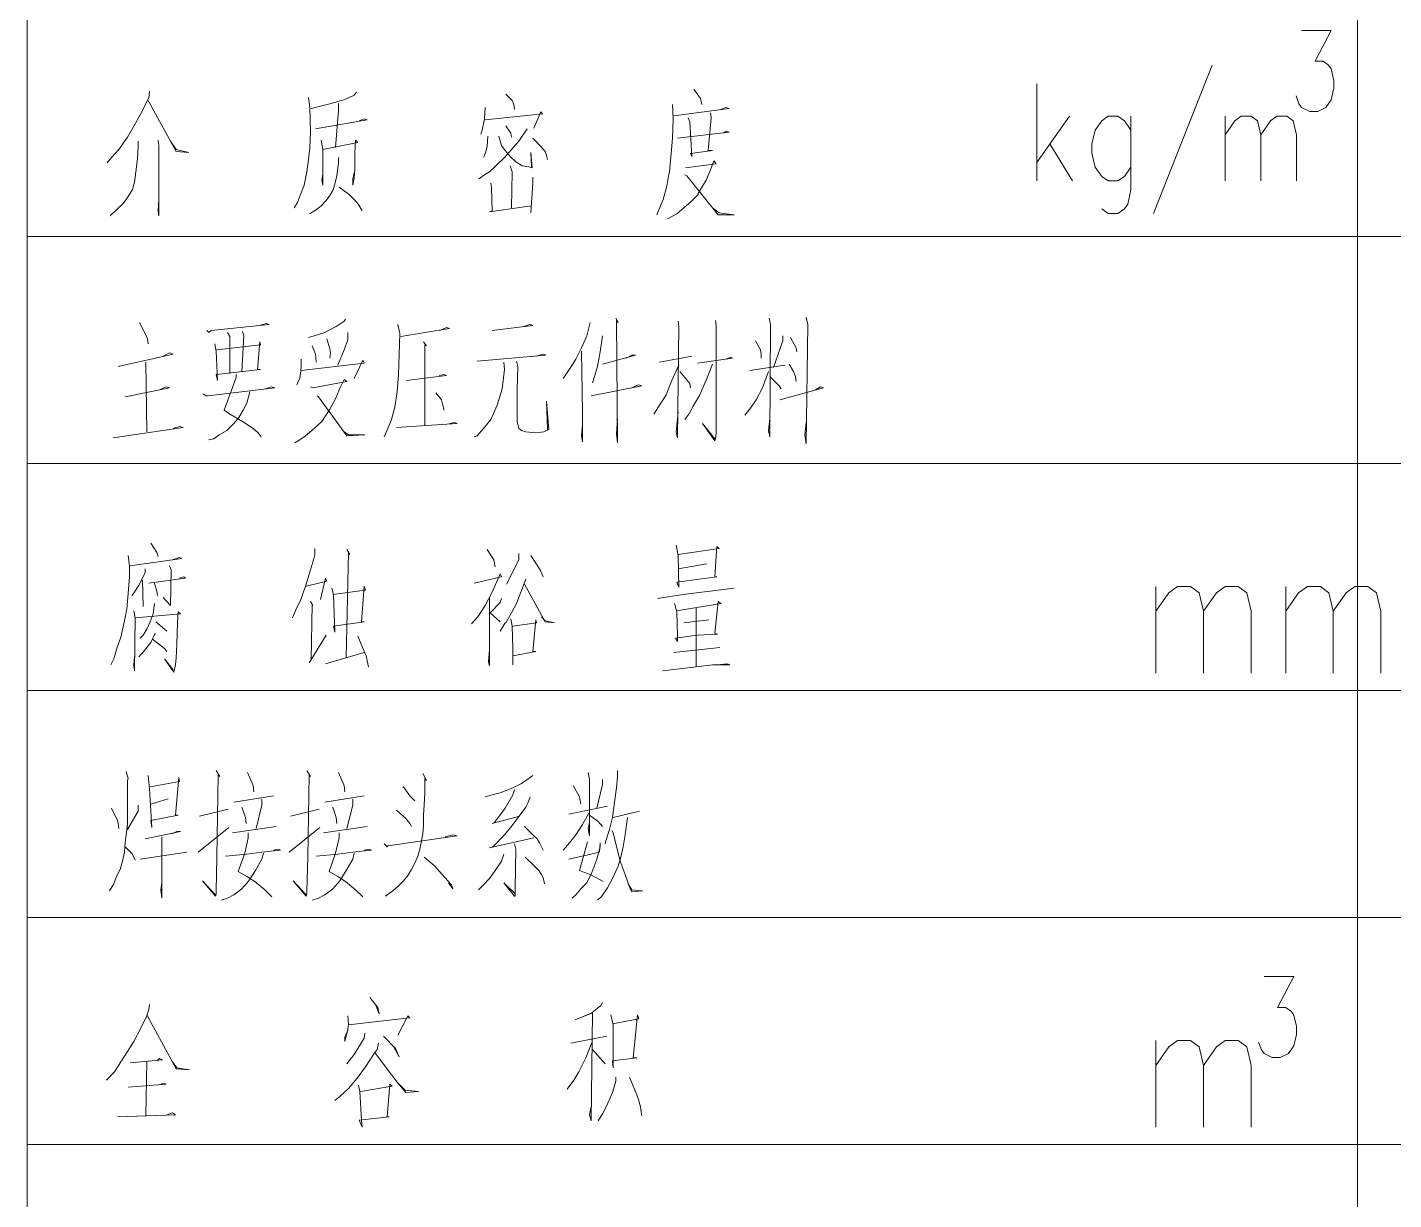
# Model space of a CAD drawing. Header units: millimetres. Extents: x 0 to 829, y 0 to 586.
# Drawn here: x 622.07 to 663.59, y 476.5 to 512.13 of the extents above; entities that cross this region are included whole.
import ezdxf

# ---------------------------------------------------------------- set-up
doc = ezdxf.new("R2010")
doc.units = ezdxf.units.MM

msp = doc.modelspace()

# ---------------------------------------------------------------- linework, layer by layer
at = {"color": 0, "lineweight": 0}
for points in [[(622.070694, 575.772139), (622.070694, 372.674444)], [(662.491972, 560.983694), (662.491972, 436.760056)], [(660.788056, 512.039306), (661.691167, 512.039306), (661.197278, 511.100917), (661.444222, 511.100917), (661.610028, 510.9845), (661.691167, 510.868083), (661.772306, 510.515306), (661.772306, 510.278944), (661.691167, 509.926167), (661.525361, 509.693333), (661.278417, 509.576917), (661.035, 509.576917), (660.788056, 509.693333), (660.703389, 509.80975), (660.62225, 510.046111)], [(658.068139, 510.980972), (656.293667, 506.472472)], [(642.327194, 510.250722), (642.521222, 509.972028), (642.567083, 509.785056)], [(652.744722, 507.46025), (652.744722, 510.416528)], [(625.785444, 510.187222), (625.764278, 510.00025), (625.566722, 509.598083), (625.351528, 509.195917), (625.111639, 508.790222), (624.850583, 508.419806), (624.631861, 508.169333), (624.501333, 508.014111)], [(625.743111, 509.908528), (626.589778, 508.356306), (626.981361, 508.324556), (626.589778, 508.419806), (626.416917, 508.66675)], [(630.611444, 510.00025), (630.653778, 509.689806), (630.674944, 508.945444), (630.653778, 508.479778), (630.611444, 508.109361), (630.565583, 507.735417), (630.480917, 507.329722), (630.371556, 507.051028), (630.283361, 506.804083), (630.177528, 506.648861)], [(632.068417, 510.159), (632.001389, 510.06375), (631.719167, 509.940278), (631.306417, 509.816806), (630.696111, 509.661583)], [(636.608667, 510.0955), (636.806222, 509.908528), (636.848556, 509.785056), (636.869722, 509.629833)], [(631.525139, 509.816806), (631.525139, 509.598083), (631.436944, 508.479778)], [(635.980722, 509.689806), (635.959556, 509.351139), (635.892528, 509.008944), (635.850194, 508.885472)], [(635.980722, 509.319389), (637.719917, 509.506361), (637.674056, 509.566333), (637.458861, 509.068917)], [(641.674556, 509.785056), (641.695722, 509.351139), (641.674556, 508.758472), (641.632222, 508.292806), (641.586361, 507.735417), (641.565194, 507.671917), (641.501694, 507.3015), (641.392333, 506.895806), (641.261806, 506.585361), (641.194778, 506.430139)], [(641.716889, 509.442861), (643.392583, 509.661583), (643.283222, 509.689806), (643.131528, 509.629833)], [(642.154333, 509.379361), (642.196667, 509.255889), (642.260167, 508.201083), (642.217833, 508.292806), (642.891639, 508.388056), (642.761111, 508.388056), (642.849306, 509.379361), (642.828139, 509.534583)], [(653.7325, 509.432278), (652.744722, 508.024694)], [(655.60575, 509.008944), (655.408194, 509.291167), (655.210639, 509.432278), (654.914306, 509.432278), (654.71675, 509.291167), (654.519194, 509.008944), (654.420417, 508.585611), (654.420417, 508.303389), (654.519194, 507.883583), (654.71675, 507.601361), (654.914306, 507.46025), (655.210639, 507.46025), (655.408194, 507.601361), (655.60575, 507.883583)], [(655.60575, 509.432278), (655.60575, 507.178028), (655.506972, 506.754694), (655.408194, 506.613583), (655.210639, 506.472472), (654.914306, 506.472472), (654.71675, 506.613583)], [(658.46325, 507.46025), (658.46325, 509.432278)], [(658.46325, 508.867833), (658.759583, 509.291167), (658.957139, 509.432278), (659.253472, 509.432278), (659.4475, 509.291167), (659.546278, 508.867833), (659.546278, 507.46025)], [(659.546278, 508.867833), (659.842611, 509.291167), (660.040167, 509.432278), (660.3365, 509.432278), (660.534056, 509.291167), (660.632833, 508.867833), (660.632833, 507.46025)], [(630.826639, 509.040694), (632.392972, 509.319389), (632.304778, 509.351139), (632.153083, 509.287639)], [(637.261306, 509.040694), (637.00025, 508.66675), (636.785056, 508.419806), (636.566333, 508.169333), (636.305278, 507.922389), (636.11125, 507.735417), (635.959556, 507.643694), (635.783167, 507.516694)], [(636.608667, 509.132417), (636.760361, 508.913694), (636.785056, 508.790222)], [(625.436194, 508.66675), (625.436194, 508.511528), (625.415028, 508.137583), (625.372694, 507.735417), (625.326833, 507.424972), (625.263333, 507.20625), (625.132806, 506.991056), (624.981111, 506.772333), (624.783556, 506.585361), (624.589528, 506.398389)], [(626.0465, 508.6985), (626.067667, 508.543278), (626.067667, 506.398389), (626.0465, 506.553611), (626.067667, 506.895806)], [(631.003028, 508.6985), (631.045361, 508.419806), (631.045361, 507.329722), (631.024194, 507.488472), (631.045361, 507.671917)], [(631.045361, 508.419806), (632.11075, 508.635), (632.043722, 508.6985), (632.022556, 508.292806), (632.022556, 507.827139), (632.001389, 507.548444), (631.959056, 507.329722), (631.959056, 507.516694), (632.001389, 507.703667)], [(636.065389, 508.821972), (636.044222, 508.511528), (636.001889, 508.356306), (635.959556, 508.232833), (635.934861, 508.169333)], [(636.393472, 508.821972), (636.478139, 508.543278), (636.5875, 508.388056), (636.739194, 508.201083), (636.915583, 508.045861), (637.109611, 507.922389), (637.307167, 507.890639), (637.413, 507.858889), (637.370667, 508.324556), (637.391833, 507.890639)], [(637.434167, 508.758472), (637.674056, 508.511528), (637.804583, 508.356306), (637.850444, 508.232833), (637.871611, 508.109361)], [(641.82625, 508.758472), (643.392583, 508.945444), (643.304389, 508.977194), (643.216194, 508.913694)], [(653.139833, 508.585611), (653.82775, 507.46025)], [(631.525139, 508.169333), (631.525139, 508.014111), (631.479278, 507.611944), (631.415778, 507.361472), (631.34875, 507.1745), (631.264083, 507.019278), (631.154722, 506.864056), (631.003028, 506.708833), (630.851333, 506.585361), (630.741972, 506.525389), (630.653778, 506.461889)], [(636.739194, 507.922389), (636.806222, 507.735417), (636.785056, 506.648861)], [(642.066139, 507.858889), (643.001, 507.982361), (642.933972, 508.077611), (642.828139, 507.798917), (642.697611, 507.488472), (642.58825, 507.3015), (642.457722, 507.082778), (642.457722, 507.051028), (642.239, 506.835833), (642.023806, 506.648861), (641.805083, 506.461889), (641.522861, 506.306667)], [(636.153583, 507.393222), (636.17475, 507.26975), (636.195917, 506.553611), (636.11125, 506.525389), (637.391833, 506.708833)], [(637.434167, 507.580194), (637.434167, 507.393222), (637.370667, 506.493639)], [(642.044972, 507.643694), (642.108472, 507.611944), (643.0645, 506.430139), (643.544278, 506.430139), (643.523111, 506.430139), (643.089194, 506.493639), (642.891639, 506.648861)], [(631.546306, 507.26975), (631.849694, 507.051028), (632.001389, 506.895806), (632.131917, 506.740583), (632.241278, 506.553611)], [(696.012917, 505.773972), (622.070694, 505.773972)], [(631.740333, 503.255139), (631.698, 503.195167), (631.458111, 503.039944), (631.108861, 502.852972), (630.784306, 502.757722), (630.611444, 502.69775)], [(639.956528, 503.286889), (640.023556, 503.163417), (639.977694, 503.223389), (640.002389, 499.498056), (639.977694, 499.77675), (640.002389, 500.242417)], [(641.847417, 503.195167), (641.868583, 503.039944), (641.82625, 499.653278), (641.783917, 499.84025), (641.847417, 500.429389)], [(642.979833, 503.223389), (643.001, 503.068167), (643.001, 499.8085), (642.979833, 499.621528), (642.958667, 499.561556), (642.58825, 500.087194), (642.958667, 499.621528)], [(644.609667, 503.286889), (644.652, 503.099917), (644.630833, 499.685028), (644.5885, 499.872), (644.630833, 500.242417)], [(645.738556, 503.318639), (645.784417, 503.099917), (645.738556, 499.466306), (645.696222, 499.748528), (645.738556, 500.118944)], [(625.482056, 503.163417), (625.654917, 502.821222), (625.718417, 502.666), (625.743111, 502.510778)], [(627.524639, 502.912944), (627.588139, 502.852972), (627.655167, 502.912944), (629.415528, 503.099917), (629.327333, 503.131667), (629.112139, 503.068167)], [(628.156111, 502.852972), (628.219611, 502.7295), (628.219611, 501.611194)], [(628.611194, 502.884722), (628.653528, 502.757722), (628.590028, 501.671167)], [(631.807361, 502.852972), (631.807361, 502.63425), (631.698, 502.323806), (631.500444, 501.858139)], [(633.327833, 503.099917), (633.391333, 502.821222), (633.370167, 502.200333), (633.349, 501.579444), (633.306667, 501.050278), (633.239639, 500.584611), (633.133806, 500.214194), (633.024444, 499.931972), (632.915083, 499.685028)], [(633.416028, 502.7295), (634.894167, 502.976444), (634.805972, 503.008194), (634.608417, 502.912944)], [(636.195917, 502.912944), (637.434167, 503.068167), (637.328333, 503.099917), (637.151944, 503.039944)], [(639.173361, 503.163417), (639.067528, 502.757722), (638.912306, 502.387306), (638.739444, 502.045111), (638.566583, 501.766417), (638.436056, 501.579444), (638.347861, 501.455972)], [(627.764528, 502.510778), (627.806861, 502.292056), (627.849194, 501.392472), (627.806861, 501.579444), (629.154472, 501.734667), (629.066278, 501.734667), (629.133306, 502.574278), (629.154472, 502.479028), (627.828028, 502.323806)], [(630.720806, 502.447278), (630.826639, 502.200333), (630.851333, 501.953389)], [(631.175889, 502.666), (631.264083, 502.355556), (631.28525, 502.232083), (631.264083, 502.076861)], [(634.111, 502.574278), (634.195667, 502.447278), (634.153333, 502.479028), (634.153333, 500.027222)], [(639.543778, 502.757722), (639.480278, 502.263833), (639.392083, 501.826389), (639.303889, 501.515944), (639.240389, 501.328972)], [(644.196917, 502.6025), (644.348611, 502.323806), (644.369778, 502.200333), (644.369778, 502.076861)], [(645.022417, 502.757722), (645.022417, 502.6025), (644.740194, 501.794639)], [(645.262306, 502.69775), (645.435167, 502.387306), (645.456333, 502.263833)], [(624.829417, 501.826389), (626.501583, 502.200333), (626.392222, 502.232083), (626.198194, 502.136833)], [(625.676083, 501.953389), (625.69725, 499.84025)], [(630.392722, 502.045111), (630.392722, 501.794639), (630.371556, 501.611194), (630.350389, 501.455972), (630.304528, 501.360722), (630.262194, 501.269)], [(630.392722, 501.702917), (632.304778, 501.921639), (632.262444, 502.013361), (632.001389, 501.455972)], [(636.545167, 501.953389), (636.566333, 501.734667), (636.502833, 501.145528), (636.347611, 500.648111), (636.153583, 500.214194), (635.934861, 499.931972), (635.740833, 499.716778), (635.652639, 499.685028)], [(635.740833, 501.981611), (637.82575, 502.168583), (637.741083, 502.200333), (637.543528, 502.136833)], [(636.93675, 501.981611), (636.979083, 501.826389), (636.957917, 501.113778), (636.957917, 500.461139), (636.957917, 500.118944), (636.979083, 500.058972), (637.00025, 499.931972), (637.088444, 499.872), (637.218972, 499.84025), (637.522361, 499.8085), (637.76225, 499.84025), (637.913944, 499.90375), (637.850444, 500.771583), (637.871611, 499.90375)], [(638.912306, 502.292056), (638.937, 500.429389), (638.937, 499.90375), (638.937, 499.529806), (638.912306, 499.716778), (638.937, 500.058972)], [(639.543778, 501.889889), (640.545667, 502.168583), (640.436306, 502.168583), (640.263444, 502.076861)], [(641.282972, 501.953389), (642.260167, 502.136833)], [(642.436556, 501.921639), (643.501944, 502.076861), (643.434917, 502.108611), (643.304389, 502.045111)], [(628.413639, 501.579444), (628.413639, 501.484194), (628.04675, 500.492889), (628.198444, 500.397639), (628.611194, 500.150694), (628.93575, 499.931972), (629.087444, 499.8085), (629.175639, 499.685028)], [(633.588889, 501.392472), (634.805972, 501.547694), (634.738944, 501.579444), (634.58725, 501.547694)], [(641.868583, 501.858139), (641.653389, 501.392472), (641.480528, 500.958556), (641.304139, 500.679861), (641.110111, 500.369417)], [(641.893278, 501.671167), (642.196667, 501.30075), (642.217833, 501.17375)], [(642.891639, 501.889889), (642.718778, 501.455972), (642.500056, 500.958556), (642.306028, 500.616361), (642.1755, 500.369417), (642.044972, 500.214194)], [(644.5885, 501.671167), (644.412111, 501.17375), (644.218083, 500.803333), (644.045222, 500.552861), (643.868833, 500.337667)], [(644.020528, 501.702917), (645.085917, 501.858139)], [(645.216444, 501.889889), (645.346972, 501.671167), (645.414, 501.515944), (645.435167, 501.360722)], [(625.044611, 500.895056), (626.392222, 501.17375), (626.286389, 501.2055), (626.088833, 501.113778)], [(627.415278, 500.990306), (627.503472, 500.926806), (627.566972, 500.926806), (629.588389, 501.17375), (629.479028, 501.2055), (629.306167, 501.145528)], [(630.674944, 501.2055), (630.741972, 501.17375), (631.782667, 501.360722), (631.698, 501.424222), (631.588639, 501.2055), (631.436944, 500.835083), (631.264083, 500.524639), (631.024194, 500.150694), (630.784306, 499.931972), (630.52325, 499.716778), (630.350389, 499.593306), (630.198694, 499.498056)], [(639.198056, 500.926806), (640.739694, 501.23725), (640.630333, 501.269), (640.436306, 501.17375)], [(644.630833, 501.515944), (644.913056, 501.23725), (644.980083, 501.145528)], [(644.934222, 500.803333), (646.260667, 501.17375), (646.172472, 501.2055), (646.020778, 501.113778)], [(628.829917, 501.050278), (628.741722, 500.708083), (628.632361, 500.492889), (628.501833, 500.274167), (628.350139, 500.087194), (628.131417, 499.872), (627.895056, 499.748528), (627.739833, 499.621528), (627.588139, 499.593306)], [(630.8725, 500.926806), (630.914833, 500.895056), (631.782667, 499.716778), (632.329472, 499.748528), (631.828528, 499.748528), (631.698, 499.84025)], [(634.481417, 501.018528), (634.654278, 500.803333), (634.696611, 500.648111), (634.738944, 500.492889)], [(624.677722, 499.653278), (626.804972, 499.963722), (626.699139, 499.995472), (626.501583, 499.931972)], [(633.2855, 499.963722), (634.195667, 500.027222), (635.130528, 500.087194), (635.045861, 500.118944), (634.894167, 500.087194)], [(696.012917, 498.873639), (622.070694, 498.873639)], [(625.827778, 496.446528), (626.004167, 496.167833), (626.0465, 496.044361)], [(630.805472, 496.291306), (630.805472, 496.104333), (630.763139, 495.949111), (630.674944, 495.638667), (630.52325, 495.144778), (630.371556, 494.707333), (630.262194, 494.492139), (630.131667, 494.181694)], [(631.782667, 496.259556), (631.870861, 496.104333), (631.828528, 496.167833), (631.7615, 492.968139)], [(636.044222, 496.259556), (636.241778, 495.949111), (636.284111, 495.733917)], [(637.00025, 496.136083), (637.00025, 495.949111), (636.633361, 495.20475)], [(641.783917, 496.386556), (641.847417, 496.076111), (641.868583, 495.113028), (641.805083, 495.26825), (643.022167, 495.423472), (642.958667, 495.423472), (643.022167, 496.354806), (643.089194, 496.291306), (641.847417, 496.104333)], [(625.132806, 496.076111), (625.175139, 495.765667), (625.175139, 495.423472), (625.132806, 494.926056), (625.090472, 494.460389), (625.023444, 494.086444), (624.914083, 493.592556), (624.783556, 493.218611), (624.698889, 492.939917), (624.610694, 492.752944)], [(625.199833, 495.765667), (626.762639, 495.980861), (626.699139, 496.012611), (626.480417, 495.949111)], [(626.392222, 495.765667), (626.438083, 495.638667), (626.416917, 494.552111), (626.198194, 494.802583)], [(637.370667, 496.076111), (637.652889, 495.638667), (637.741083, 495.423472)], [(641.847417, 495.670417), (642.718778, 495.825639)], [(625.654917, 495.670417), (625.654917, 495.546944), (625.457361, 495.173), (625.326833, 494.957806), (625.242167, 494.862556)], [(625.566722, 495.328222), (625.587889, 494.523889)], [(625.764278, 495.2365), (626.872, 495.391722), (626.829667, 495.423472), (626.699139, 495.391722)], [(630.544417, 495.144778), (631.175889, 495.3), (631.133556, 495.391722), (630.981861, 494.739083)], [(635.652639, 495.2365), (636.478139, 495.423472), (636.435806, 495.515194), (636.195917, 494.957806), (635.980722, 494.552111), (635.762, 494.213444), (635.567972, 493.994722)], [(637.218972, 495.359972), (637.067278, 494.957806), (636.93675, 494.615611), (636.785056, 494.336917), (636.608667, 494.026472), (636.5875, 494.026472), (636.435806, 493.776)], [(625.937139, 495.2365), (626.004167, 494.989556), (626.025333, 494.862556)], [(631.327583, 495.081278), (631.369917, 494.894306), (631.415778, 493.747778), (631.369917, 493.931222), (632.304778, 494.058222), (632.220111, 494.058222), (632.304778, 495.144778), (632.350639, 495.017778), (632.329472, 495.017778), (631.34875, 494.894306)], [(637.176639, 495.20475), (637.804583, 494.058222), (638.086806, 494.026472), (637.804583, 494.086444), (637.695222, 494.213444)], [(641.219472, 494.770833), (641.999111, 494.894306), (643.544278, 495.081278)], [(656.364222, 492.502472), (656.364222, 495.134194)], [(656.364222, 494.382778), (656.755806, 494.943694), (657.020389, 495.134194), (657.4155, 495.134194), (657.676556, 494.943694), (657.810611, 494.382778), (657.810611, 492.502472)], [(657.810611, 494.382778), (658.202194, 494.943694), (658.466778, 495.134194), (658.861889, 495.134194), (659.122944, 494.943694), (659.253472, 494.382778), (659.253472, 492.502472)], [(660.308278, 492.502472), (660.308278, 495.134194)], [(660.308278, 494.382778), (660.699861, 494.943694), (660.964444, 495.134194), (661.359556, 495.134194), (661.620611, 494.943694), (661.751139, 494.382778), (661.751139, 492.502472)], [(661.751139, 494.382778), (662.14625, 494.943694), (662.410833, 495.134194), (662.805944, 495.134194), (663.067, 494.943694), (663.197528, 494.382778), (663.197528, 492.502472)], [(625.937139, 494.615611), (625.894806, 494.305167), (625.806611, 494.058222), (625.69725, 493.8395), (625.587889, 493.652528), (625.503222, 493.560806)], [(630.674944, 494.679111), (630.741972, 494.552111), (630.720806, 494.583861), (630.696111, 492.908167), (630.632611, 492.812917), (631.154722, 493.652528)], [(636.11125, 494.802583), (636.11125, 492.721194), (636.086556, 492.844667), (636.11125, 493.218611)], [(636.478139, 494.770833), (636.435806, 494.647361), (636.132417, 494.336917), (636.435806, 494.058222)], [(641.738056, 494.615611), (641.805083, 494.368667), (641.82625, 493.620778), (641.82625, 493.465556), (641.76275, 493.560806), (642.436556, 493.652528), (643.043333, 493.684278), (642.958667, 493.716028), (643.0645, 494.679111), (643.152694, 494.615611), (642.411861, 494.492139), (641.805083, 494.396889)], [(642.390694, 494.492139), (642.390694, 492.689444)], [(625.305667, 494.396889), (625.351528, 494.181694), (625.326833, 492.565972), (625.305667, 492.752944), (625.326833, 492.999889)], [(625.351528, 494.181694), (626.720306, 494.305167), (626.653278, 494.368667), (626.632111, 494.026472), (626.610944, 493.373833), (626.589778, 492.968139), (626.568611, 492.752944), (626.52275, 492.534222), (626.240528, 492.939917), (626.501583, 492.597722)], [(625.979472, 494.058222), (626.307556, 493.776)], [(636.760361, 494.149944), (636.806222, 493.931222), (636.827389, 493.250361), (636.827389, 492.752944), (636.827389, 493.031639), (637.522361, 493.155111), (637.434167, 493.155111), (637.522361, 494.118194), (637.543528, 494.026472), (636.827389, 493.931222)], [(642.023806, 494.026472), (642.782278, 494.118194)], [(625.958306, 493.716028), (625.827778, 493.433806), (625.63375, 493.186861), (625.457361, 492.999889)], [(625.873639, 493.529056), (626.240528, 493.250361), (626.307556, 493.155111)], [(632.11075, 493.620778), (632.371806, 492.999889), (632.392972, 492.876417), (632.435306, 492.689444)], [(641.716889, 493.123361), (643.110361, 493.278583)], [(631.133556, 492.784694), (632.304778, 493.123361)], [(641.371167, 492.565972), (642.390694, 492.689444), (642.891639, 492.752944), (643.41375, 492.752944), (643.346722, 492.784694), (643.022167, 492.752944)], [(696.012917, 491.969778), (622.070694, 491.969778)], [(625.069306, 489.514444), (625.132806, 489.29925), (625.111639, 489.23575), (625.111639, 488.336167), (625.111639, 487.898722), (625.069306, 487.588278), (625.044611, 487.341333), (625.023444, 487.062639), (624.959944, 486.783944), (624.892917, 486.533472), (624.783556, 486.318278), (624.698889, 486.099556), (624.568361, 485.880833)], [(627.806861, 489.546194), (627.916222, 489.359222), (627.870361, 489.422722), (627.828028, 486.907417), (627.806861, 485.880833), (627.806861, 485.789111), (627.785694, 485.725611), (627.394111, 486.191278), (627.785694, 485.757361)], [(628.762889, 489.482694), (628.93575, 489.080528), (628.956917, 488.893556)], [(630.565583, 489.546194), (630.674944, 489.359222), (630.632611, 489.422722), (630.590278, 486.907417), (630.565583, 485.880833), (630.565583, 485.789111), (630.544417, 485.725611), (630.152833, 486.191278), (630.544417, 485.757361)], [(631.525139, 489.482694), (631.698, 489.080528), (631.719167, 488.893556)], [(639.109861, 489.482694), (639.152194, 489.2675), (639.152194, 487.560056), (639.109861, 487.77525), (639.152194, 487.962222)], [(640.002389, 489.546194), (640.002389, 489.359222), (639.977694, 489.017028), (639.914194, 488.583111), (639.847167, 488.117444), (639.7625, 487.7435), (639.653139, 487.404833), (639.631972, 487.309583)], [(625.743111, 489.390972), (625.785444, 488.988806), (625.848944, 487.807), (625.827778, 488.025722), (626.653278, 488.180944), (626.568611, 488.180944), (626.677972, 489.327472), (626.699139, 489.204), (625.806611, 489.048778)], [(634.089833, 489.454472), (634.195667, 489.23575), (634.153333, 489.29925), (634.153333, 488.861806), (634.132167, 488.491389), (634.111, 488.180944), (634.111, 487.8705), (634.089833, 487.620028), (634.043972, 487.404833), (634.001639, 487.154361), (633.934611, 486.939167), (633.849944, 486.720444), (633.740583, 486.533472), (633.631222, 486.3465), (633.500694, 486.191278), (633.349, 486.036056), (633.176139, 485.880833), (633.045611, 485.789111), (632.957417, 485.725611)], [(637.434167, 489.390972), (637.3495, 489.327472), (637.088444, 489.144028), (636.827389, 489.017028), (636.435806, 488.861806), (636.195917, 488.801833), (635.980722, 488.738333)], [(638.654778, 489.080528), (638.848806, 488.738333), (638.891139, 488.523139)], [(639.543778, 489.2675), (639.543778, 489.112278), (639.370917, 488.396139)], [(625.827778, 488.523139), (626.349889, 488.678361)], [(628.350139, 488.583111), (629.546056, 488.770083)], [(629.196806, 488.678361), (629.196806, 488.491389), (629.023944, 487.77525)], [(631.108861, 488.583111), (632.304778, 488.770083)], [(631.959056, 488.678361), (631.959056, 488.491389), (631.782667, 487.77525)], [(633.479528, 489.048778), (633.521861, 489.017028), (633.69825, 488.770083), (633.849944, 488.614861)], [(637.3495, 488.738333), (637.282472, 488.551361), (637.218972, 488.427889), (636.806222, 487.8705), (636.566333, 487.588278), (636.217083, 487.217861), (636.11125, 487.186111), (637.458861, 487.496556)], [(636.869722, 488.957056), (636.827389, 488.801833), (636.5875, 488.396139), (636.262944, 487.962222), (636.195917, 487.930472), (637.021417, 488.149194)], [(624.631861, 488.396139), (624.80825, 488.025722), (624.829417, 487.930472), (624.850583, 487.77525)], [(625.436194, 488.491389), (625.436194, 488.304417), (625.111639, 487.7435)], [(627.305917, 488.149194), (628.177278, 488.367917)], [(628.590028, 488.427889), (628.699389, 488.117444), (628.720556, 487.930472)], [(630.068167, 488.149194), (630.936, 488.367917)], [(631.34875, 488.427889), (631.458111, 488.117444), (631.479278, 487.930472)], [(633.2855, 488.336167), (633.567722, 488.085694), (633.69825, 487.930472), (633.740583, 487.83875)], [(639.131028, 488.240917), (638.937, 487.898722), (638.739444, 487.588278), (638.545417, 487.341333), (638.347861, 487.122611)], [(638.52425, 488.212694), (639.695472, 488.459639)], [(639.871861, 488.117444), (640.676194, 488.304417)], [(628.307806, 487.651778), (629.630722, 487.83875)], [(631.066528, 487.651778), (632.392972, 487.83875)], [(637.176639, 487.83875), (637.434167, 487.588278), (637.564694, 487.464806), (637.631722, 487.341333), (637.695222, 487.217861), (637.741083, 487.122611)], [(639.152194, 488.180944), (639.41325, 487.993972), (639.543778, 487.83875)], [(640.305778, 488.117444), (640.23875, 487.588278), (640.17525, 487.217861), (640.108222, 486.907417), (640.023556, 486.628722), (639.847167, 486.254778), (639.695472, 485.976083), (639.522611, 485.725611), (639.392083, 485.602139)], [(625.654917, 487.464806), (626.720306, 487.683528), (626.610944, 487.683528), (626.45925, 487.620028)], [(626.155861, 487.528306), (626.155861, 485.665639), (626.131167, 485.912583), (626.155861, 486.131306)], [(627.263583, 487.062639), (628.198444, 487.807)], [(628.784056, 487.651778), (628.784056, 487.496556), (628.674694, 487.030889), (628.480667, 486.4735), (628.741722, 486.318278), (628.981611, 486.163056), (629.285, 485.912583), (629.503722, 485.697389)], [(630.022306, 487.062639), (630.957167, 487.807)], [(631.546306, 487.651778), (631.546306, 487.496556), (631.436944, 487.030889), (631.239389, 486.4735), (631.500444, 486.318278), (631.740333, 486.163056), (632.043722, 485.912583), (632.262444, 485.697389)], [(632.915083, 487.309583), (633.003278, 487.217861), (633.024444, 487.249611), (635.130528, 487.560056), (635, 487.588278), (634.763639, 487.528306)], [(639.826, 487.715278), (639.871861, 487.651778), (640.087056, 486.783944), (640.23875, 486.37825), (640.390444, 485.944333), (640.436306, 485.852611), (640.760861, 485.880833), (640.436306, 485.912583), (640.326944, 486.099556)], [(625.044611, 487.217861), (625.263333, 486.999139), (625.351528, 486.812167)], [(625.503222, 486.843917), (626.914333, 487.062639)], [(629.242667, 487.030889), (629.196806, 486.843917), (629.002778, 486.501722), (628.805222, 486.191278), (628.590028, 485.944333), (628.350139, 485.757361), (628.156111, 485.665639), (627.958556, 485.602139)], [(628.089083, 486.939167), (628.741722, 486.999139), (629.196806, 487.062639), (629.76125, 487.122611), (629.69775, 487.154361), (629.546056, 487.122611)], [(632.001389, 487.030889), (631.959056, 486.843917), (631.7615, 486.501722), (631.567472, 486.191278), (631.34875, 485.944333), (631.108861, 485.757361), (630.914833, 485.665639), (630.720806, 485.602139)], [(630.851333, 486.939167), (631.500444, 486.999139), (631.959056, 487.062639), (632.5235, 487.122611), (632.456472, 487.154361), (632.304778, 487.122611)], [(636.545167, 486.999139), (636.478139, 486.783944), (636.262944, 486.4735), (636.11125, 486.254778), (635.934861, 486.067806), (635.783167, 485.912583)], [(636.869722, 487.309583), (636.915583, 487.154361), (636.890889, 485.944333), (636.890889, 485.725611), (636.869722, 485.725611), (636.545167, 486.131306), (636.890889, 485.789111)], [(638.52425, 486.843917), (639.459111, 487.062639), (639.480278, 487.341333), (639.480278, 487.217861), (639.370917, 486.843917), (639.219222, 486.44175), (639.067528, 486.131306), (638.891139, 485.944333), (638.739444, 485.757361), (638.630083, 485.665639)], [(639.088694, 487.373083), (638.848806, 486.501722), (639.0005, 486.44175), (639.173361, 486.37825), (639.34975, 486.286528), (639.564944, 486.163056)], [(634.132167, 486.907417), (634.435556, 486.656944), (634.675444, 486.37825), (634.848306, 486.191278), (634.957667, 486.067806), (635, 485.944333), (634.869472, 486.131306)], [(637.197806, 486.907417), (637.458861, 486.656944), (637.610556, 486.501722), (637.695222, 486.37825), (637.741083, 486.286528), (637.783417, 486.099556)], [(769.958667, 485.069444), (622.070694, 485.069444)], [(659.648583, 483.280861), (660.551694, 483.280861), (660.057806, 482.342472), (660.30475, 482.342472), (660.470556, 482.226056), (660.551694, 482.106111), (660.632833, 481.756861), (660.632833, 481.5205), (660.551694, 481.167722), (660.389417, 480.934889), (660.142472, 480.814944), (659.895528, 480.814944), (659.648583, 480.934889), (659.567444, 481.051306), (659.482778, 481.287667)], [(625.785444, 482.427139), (625.764278, 482.271917), (625.69725, 482.084944), (625.524389, 481.714528), (625.305667, 481.308833), (625.111639, 480.998389), (624.914083, 480.687944), (624.720056, 480.3775), (624.480167, 480.130556)], [(632.481167, 482.645861), (632.717528, 482.335417), (632.763389, 482.148444), (632.654028, 482.427139)], [(639.543778, 482.490639), (639.501444, 482.395389), (639.219222, 482.180194), (638.869972, 482.024972), (638.718278, 481.961472), (639.240389, 482.180194), (639.198056, 478.888778), (639.152194, 479.072222), (639.198056, 479.322694)], [(625.69725, 482.116694), (626.589778, 480.47275), (627.002528, 480.441), (626.610944, 480.500972), (626.480417, 480.687944)], [(631.807361, 482.084944), (631.828528, 481.838), (631.807361, 481.682778), (631.7615, 481.464056), (631.719167, 481.308833), (631.719167, 481.432306), (631.807361, 481.651028)], [(631.828528, 481.80625), (633.69825, 482.024972), (633.631222, 482.084944), (633.327833, 481.495806)], [(639.804833, 482.116694), (639.871861, 481.80625), (639.871861, 481.093639), (639.871861, 480.500972), (639.847167, 480.719694), (640.588, 480.811417), (640.478639, 480.811417), (640.609167, 482.116694), (640.6515, 481.993222), (639.847167, 481.838)], [(632.742222, 481.248861), (632.696361, 481.061889), (632.611694, 480.938417), (632.350639, 480.532722), (632.089583, 480.190528), (631.828528, 479.880083), (631.567472, 479.633139), (631.415778, 479.509667)], [(632.329472, 481.559306), (632.304778, 481.404083), (632.001389, 480.906667), (631.782667, 480.627972)], [(632.893917, 481.464056), (633.260806, 481.093639), (633.370167, 480.843167), (633.197306, 481.153611)], [(639.219222, 481.277083), (639.042833, 480.811417), (638.827639, 480.3775), (638.675944, 480.130556), (638.478389, 479.851861)], [(638.58775, 481.248861), (639.674306, 481.464056)], [(656.364222, 478.701806), (656.364222, 481.33)], [(656.364222, 480.578583), (656.755806, 481.143028), (657.020389, 481.33), (657.4155, 481.33), (657.676556, 481.143028), (657.810611, 480.578583), (657.810611, 478.701806)], [(657.810611, 480.578583), (658.202194, 481.143028), (658.466778, 481.33), (658.861889, 481.33), (659.122944, 481.143028), (659.253472, 480.578583), (659.253472, 478.701806)], [(625.199833, 480.656194), (626.177028, 480.751444), (626.088833, 480.783194), (626.004167, 480.719694)], [(632.632861, 480.966639), (632.957417, 480.532722), (633.306667, 480.067056), (633.567722, 479.756611), (633.959306, 479.788361), (633.546556, 479.820111), (633.370167, 480.007083)], [(639.240389, 481.061889), (639.631972, 480.627972)], [(625.69725, 480.687944), (625.676083, 479.044)], [(625.132806, 479.911833), (626.286389, 480.007083), (626.219361, 480.035306), (626.131167, 480.007083)], [(632.131917, 479.975333), (632.17425, 479.788361), (632.220111, 478.917), (632.241278, 478.701806), (632.153083, 478.917), (633.066778, 479.01225), (633.003278, 479.01225), (633.087944, 480.007083), (633.154972, 479.943583), (632.198944, 479.788361)], [(639.956528, 480.222278), (639.956528, 480.098806), (639.847167, 479.756611), (639.674306, 479.354444), (639.543778, 479.103972), (639.41325, 478.888778)], [(640.369278, 480.222278), (640.520972, 479.851861), (640.630333, 479.569639), (640.697361, 479.322694), (640.718528, 479.167472), (640.739694, 479.044)], [(624.80825, 479.01225), (626.568611, 479.072222), (626.480417, 479.135722), (626.307556, 479.072222)], [(696.012917, 478.169111), (622.070694, 478.169111)]]:
    msp.add_lwpolyline(points, dxfattribs=at)

doc.saveas('drawing.dxf')
